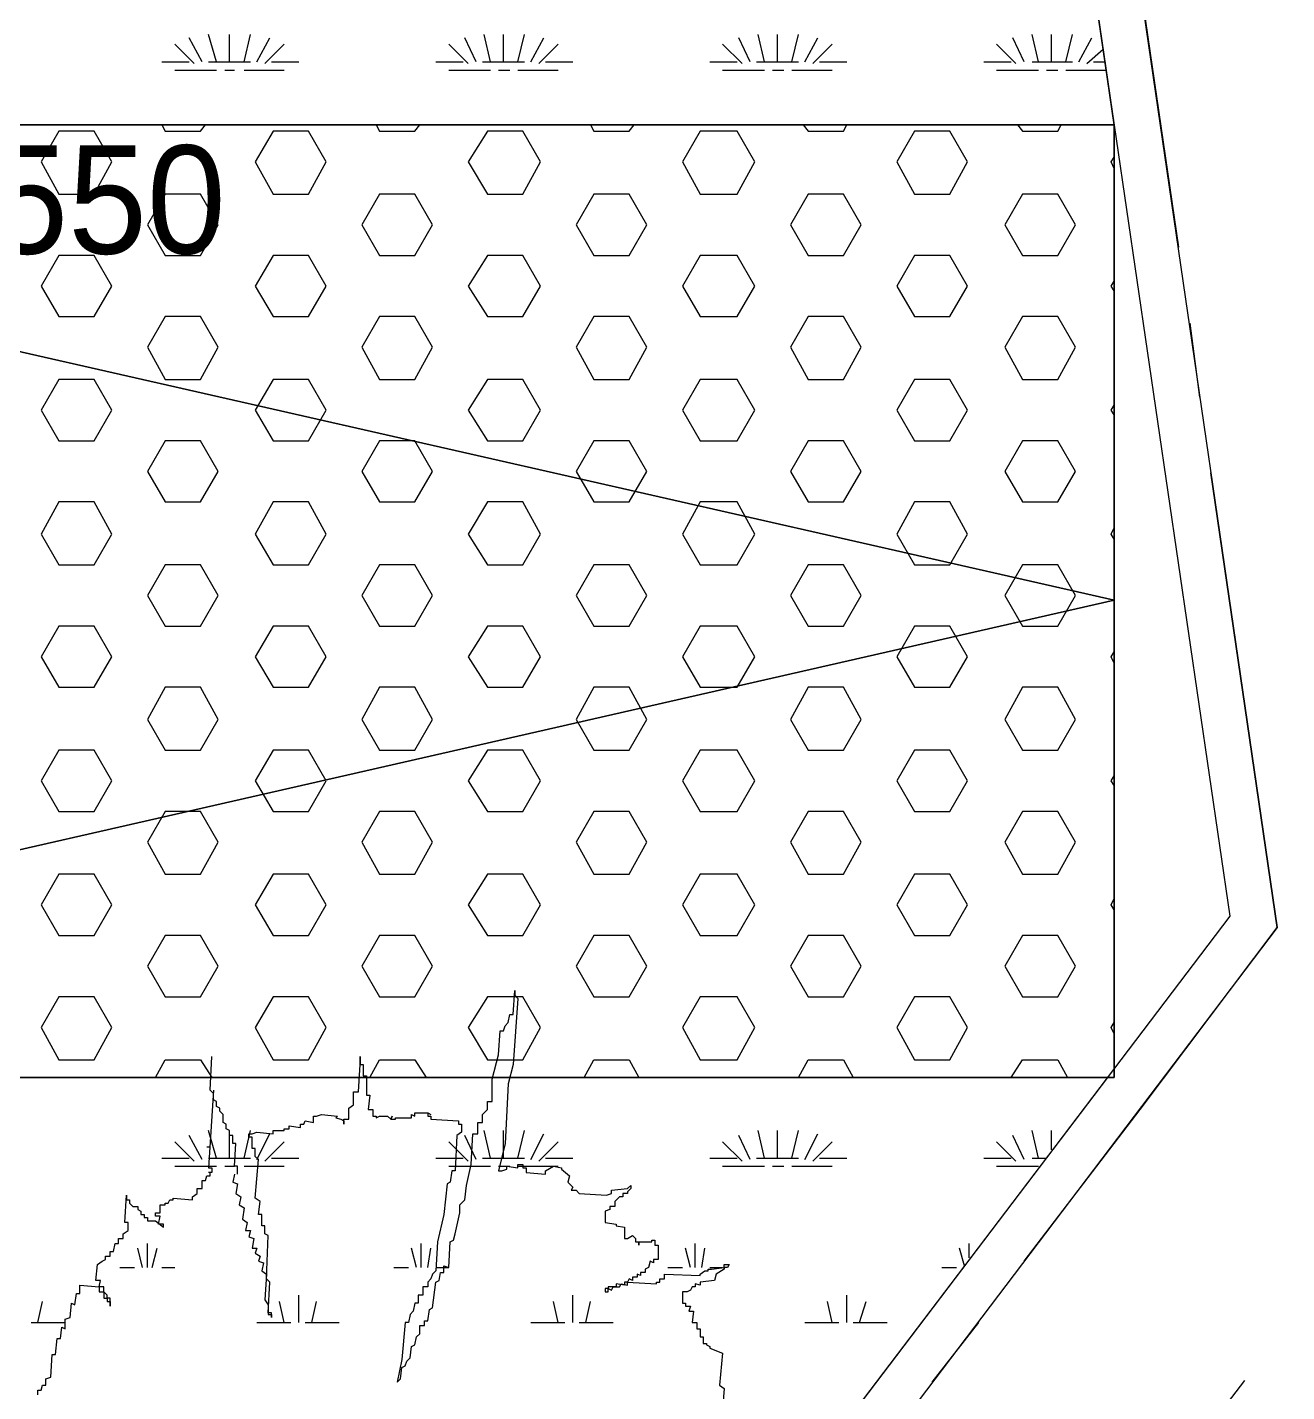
# Model space of a CAD drawing. Header units: millimetres. Extents: x -15161 to 10473752, y -72817 to 33960.
# Drawn here: x 76678.4 to 77009.3, y -48804.6 to -48446.2 of the extents above; entities that cross this region are included whole.
import ezdxf
from ezdxf import colors
from ezdxf.entities.mleader import LeaderData, LeaderLine
from ezdxf.enums import TextEntityAlignment as Align
from ezdxf.math import Vec2, Vec3

# ---------------------------------------------------------------- set-up
doc = ezdxf.new("R2010")
doc.units = ezdxf.units.MM
doc.layers.add('PDF_幾何圖形', color=7, linetype='Continuous')
doc.layers.add('PDF_文字', color=7, linetype='Continuous')
doc.styles.add('PDF PMingLiU', font='PMingLiU.ttf')
doc.styles.get("Standard").update_dxf_attribs({"font": 'arial.ttf'})

# ---------------------------------------------------------------- blocks, each defined once
blk = doc.blocks.new('建築底圖1140116')
at = {"layer": 'PDF_幾何圖形', "lineweight": 0}
for points in [[(1415.19, -25919.52), (2062.99, -25836.11), (2419.5, -25366.56), (1987.63, -22416.29), (1789.9, -22445.5), (1711.57, -21908.2), (1723.42, -21908.2), (1800.06, -22431.53), (1997.79, -22402.74), (2226.85, -23962.98), (2431.77, -25369.52), (2069.34, -25847.54), (1416.88, -25931.8)], [(2405.95, -25190.84), (2391.55, -25091.77)], [(2153.18, -25142.15), (2151.06, -25134.95)], [(2156.56, -25142.15), (2156.56, -25134.95)], [(2160.37, -25142.15), (2162.07, -25134.95)], [(2225.15, -25142.15), (2223.46, -25134.95)], [(2228.54, -25142.15), (2228.54, -25134.95)], [(2232.35, -25142.15), (2234.05, -25134.95)], [(2297.13, -25142.15), (2295.44, -25134.95)], [(2300.52, -25142.15), (2300.52, -25134.95)], [(2304.33, -25142.15), (2306.02, -25134.95)], [(2369.11, -25142.15), (2367.42, -25134.95)], [(2372.5, -25142.15), (2372.5, -25134.95)], [(2376.31, -25142.15), (2378, -25134.95)], [(2147.25, -25142.58), (2142.17, -25137.49)], [(2149.37, -25142.15), (2145.98, -25135.8)], [(2163.76, -25142.15), (2167.15, -25135.8)], [(2165.88, -25142.58), (2170.96, -25137.49)], [(2219.23, -25142.58), (2214.15, -25137.49)], [(2221.34, -25142.15), (2218.38, -25135.8)], [(2235.74, -25142.15), (2239.13, -25135.8)], [(2237.86, -25142.58), (2242.94, -25137.49)], [(2291.21, -25142.58), (2286.12, -25137.49)], [(2293.32, -25142.15), (2290.36, -25135.8)], [(2307.72, -25142.15), (2311.11, -25135.8)], [(2309.83, -25142.58), (2314.92, -25137.49)], [(2363.18, -25142.58), (2358.1, -25137.49)], [(2365.3, -25142.15), (2362.34, -25135.8)], [(2379.7, -25142.15), (2383.08, -25135.8)], [(2381.81, -25142.58), (2386.05, -25138.77)], [(2138.78, -25142.15), (2145.98, -25142.15)], [(2151.06, -25142.15), (2162.07, -25142.15)], [(2167.57, -25142.15), (2174.77, -25142.15)], [(2210.76, -25142.15), (2217.96, -25142.15)], [(2223.04, -25142.15), (2234.05, -25142.15)], [(2239.55, -25142.15), (2246.75, -25142.15)], [(2282.74, -25142.15), (2289.93, -25142.15)], [(2295.02, -25142.15), (2306.02, -25142.15)], [(2311.53, -25142.15), (2318.73, -25142.15)], [(2354.72, -25142.15), (2361.91, -25142.15)], [(2367.42, -25142.15), (2378, -25142.15)], [(2383.51, -25142.15), (2386.47, -25142.15)], [(2142.17, -25144.27), (2153.18, -25144.27)], [(2155.29, -25144.27), (2157.83, -25144.27)], [(2160.37, -25144.27), (2170.96, -25144.27)], [(2214.15, -25144.27), (2225.15, -25144.27)], [(2227.27, -25144.27), (2230.24, -25144.27)], [(2232.35, -25144.27), (2242.94, -25144.27)], [(2286.12, -25144.27), (2297.13, -25144.27)], [(2299.25, -25144.27), (2302.21, -25144.27)], [(2304.33, -25144.27), (2314.92, -25144.27)], [(2358.1, -25144.27), (2369.11, -25144.27)], [(2371.23, -25144.27), (2374.19, -25144.27)], [(2376.31, -25144.27), (2386.89, -25144.27)], [(2138.78, -25158.67), (2139.63, -25160.36), (2148.94, -25160.36), (2150.21, -25158.67)], [(2195.09, -25158.67), (2195.94, -25160.36), (2205.25, -25160.36), (2206.52, -25158.67)], [(2251.41, -25158.67), (2252.25, -25160.36), (2261.57, -25160.36), (2262.84, -25158.67)], [(2307.29, -25158.67), (2308.56, -25160.36), (2317.88, -25160.36), (2318.73, -25158.67)], [(2363.61, -25158.67), (2364.88, -25160.36), (2374.19, -25160.36), (2375.04, -25158.67)], [(2389.01, -25170.1), (2388.16, -25168.4), (2389.01, -25167.13)], [(2389.01, -25202.28), (2388.16, -25201.01), (2389.01, -25199.73)], [(2411.45, -25230.22), (2408.91, -25210.74)], [(2389.01, -25234.88), (2388.16, -25233.61), (2389.01, -25232.34)], [(2365.3, -25457.16), (2395.79, -25417.36), (2431.77, -25369.52), (2414.42, -25250.12)], [(2389.01, -25267.48), (2388.16, -25266.21), (2389.01, -25264.52)], [(2389.01, -25300.08), (2388.16, -25298.39), (2389.01, -25297.12)], [(2389.01, -25332.26), (2388.16, -25330.99), (2389.01, -25329.72)], [(2389.01, -25364.86), (2388.16, -25363.59), (2389.01, -25361.9)], [(2389.01, -25397.46), (2388.16, -25395.77), (2389.01, -25394.5)], [(2137.09, -25408.9), (2139.63, -25404.24), (2148.94, -25404.24), (2151.91, -25408.9)], [(2193.4, -25408.9), (2195.94, -25404.24), (2205.25, -25404.24), (2208.22, -25408.9)], [(2249.71, -25408.9), (2252.25, -25404.24), (2261.57, -25404.24), (2264.11, -25408.9)], [(2306.02, -25408.9), (2308.56, -25404.24), (2317.88, -25404.24), (2320.42, -25408.9)], [(2361.91, -25408.9), (2364.88, -25404.24), (2374.19, -25404.24), (2376.73, -25408.9)], [(2149.37, -25430.49), (2145.98, -25424.14)], [(2153.18, -25430.07), (2151.06, -25422.87)], [(2156.56, -25430.07), (2156.56, -25422.87)], [(2160.37, -25430.07), (2162.07, -25422.87)], [(2163.76, -25430.49), (2167.15, -25423.72)], [(2221.34, -25430.49), (2218.38, -25424.14)], [(2225.15, -25430.07), (2223.46, -25422.87)], [(2228.54, -25430.07), (2228.54, -25422.87)], [(2232.35, -25430.07), (2234.05, -25422.87)], [(2235.74, -25430.49), (2239.13, -25423.72)], [(2293.32, -25430.49), (2290.36, -25424.14)], [(2297.13, -25430.07), (2295.44, -25422.87)], [(2300.52, -25430.07), (2300.52, -25422.87)], [(2304.33, -25430.07), (2306.02, -25422.87)], [(2307.72, -25430.49), (2311.11, -25423.72)], [(2365.3, -25430.49), (2362.34, -25424.14)], [(2369.11, -25430.07), (2367.42, -25422.87)], [(2372.5, -25427.95), (2372.5, -25422.87)], [(2147.25, -25430.91), (2142.17, -25425.83)], [(2165.88, -25430.91), (2170.96, -25425.83)], [(2219.23, -25430.91), (2214.15, -25425.83)], [(2237.86, -25430.91), (2242.94, -25425.83)], [(2291.21, -25430.91), (2286.12, -25425.83)], [(2309.83, -25430.91), (2314.92, -25425.83)], [(2363.18, -25430.91), (2358.1, -25425.83)], [(2138.78, -25430.07), (2145.98, -25430.07)], [(2142.17, -25432.18), (2153.18, -25432.18)], [(2151.06, -25430.07), (2162.07, -25430.07)], [(2155.29, -25432.18), (2157.83, -25432.18)], [(2160.37, -25432.18), (2170.96, -25432.18)], [(2167.57, -25430.07), (2174.77, -25430.07)], [(2210.76, -25430.07), (2217.96, -25430.07)], [(2214.15, -25432.18), (2225.15, -25432.18)], [(2223.04, -25430.07), (2234.05, -25430.07)], [(2227.27, -25432.18), (2230.24, -25432.18)], [(2232.35, -25432.18), (2242.94, -25432.18)], [(2239.55, -25430.07), (2246.75, -25430.07)], [(2282.74, -25430.07), (2289.93, -25430.07)], [(2286.12, -25432.18), (2297.13, -25432.18)], [(2295.02, -25430.07), (2306.02, -25430.07)], [(2299.25, -25432.18), (2302.21, -25432.18)], [(2304.33, -25432.18), (2314.92, -25432.18)], [(2311.53, -25430.07), (2318.73, -25430.07)], [(2354.72, -25430.07), (2361.91, -25430.07)], [(2358.1, -25432.18), (2369.11, -25432.18)], [(2367.42, -25430.07), (2371.23, -25430.07)], [(2133.7, -25458.86), (2132.43, -25453.78)], [(2134.97, -25458.86), (2134.97, -25452.51)], [(2136.24, -25458.86), (2137.51, -25453.78)], [(2205.68, -25458.86), (2204.41, -25453.78)], [(2206.95, -25458.86), (2206.95, -25452.51)], [(2208.64, -25458.86), (2209.49, -25453.78)], [(2277.66, -25458.86), (2276.39, -25453.78)], [(2278.93, -25458.86), (2278.93, -25452.51)], [(2280.62, -25458.86), (2281.47, -25453.78)], [(2349.63, -25458.43), (2348.36, -25453.78)], [(2350.91, -25456.32), (2350.91, -25452.51)], [(2127.77, -25458.86), (2131.58, -25458.86)], [(2138.78, -25458.86), (2142.17, -25458.86)], [(2199.75, -25458.86), (2203.56, -25458.86)], [(2210.76, -25458.86), (2214.15, -25458.86)], [(2271.73, -25458.86), (2275.54, -25458.86)], [(2282.74, -25458.86), (2286.12, -25458.86)], [(2343.71, -25458.86), (2347.52, -25458.86)], [(2106.18, -25473.25), (2107.45, -25467.75)], [(2170.96, -25473.25), (2169.69, -25467.75)], [(2174.77, -25473.25), (2174.77, -25466.06)], [(2178.16, -25473.25), (2179.43, -25467.75)], [(2242.94, -25473.25), (2241.67, -25467.75)], [(2246.75, -25473.25), (2246.75, -25466.06)], [(2250.14, -25473.25), (2251.41, -25467.75)], [(2314.92, -25473.25), (2313.65, -25467.75)], [(2318.73, -25473.25), (2318.73, -25466.06)], [(2322.11, -25473.25), (2323.81, -25467.75)], [(2104.48, -25473.25), (2113.38, -25473.25)], [(2163.76, -25473.25), (2172.65, -25473.25)], [(2176.46, -25473.25), (2185.35, -25473.25)], [(2235.74, -25473.25), (2244.63, -25473.25)], [(2248.44, -25473.25), (2257.33, -25473.25)], [(2307.72, -25473.25), (2316.61, -25473.25)], [(2320.42, -25473.25), (2329.31, -25473.25)], [(2341.17, -25488.92), (2353.45, -25473.25)], [(2399.17, -25520.25), (2411.03, -25504.58), (2423.31, -25488.5)]]:
    blk.add_lwpolyline(points, dxfattribs=at)
for points in [[(2126.08, -23358.36), (2088.82, -23358.36), (2088.82, -25158.67), (2389.01, -25158.67)], [(1839.01, -25408.9), (2389.01, -25283.57), (1839.01, -25158.67), (1963.91, -24558.7), (2088.82, -25158.67), (1963.91, -24558.7), (1839.01, -25158.67), (2389.01, -25283.57)], [(2389.01, -25158.67), (2389.01, -25408.9), (1839.01, -25408.9), (1839.01, -25158.67)], [(1839.01, -25158.67), (1839.01, -25408.9), (2389.01, -25408.9), (2389.01, -25158.67)], [(2121, -25160.36), (2111.68, -25160.36), (2107.03, -25168.4), (2111.68, -25176.87), (2121, -25176.87), (2125.65, -25168.4)], [(2177.31, -25160.36), (2167.99, -25160.36), (2163.34, -25168.4), (2167.99, -25176.87), (2177.31, -25176.87), (2181.97, -25168.4)], [(2233.62, -25160.36), (2224.31, -25160.36), (2219.23, -25168.4), (2224.31, -25176.87), (2233.62, -25176.87), (2238.28, -25168.4)], [(2289.93, -25160.36), (2280.2, -25160.36), (2275.54, -25168.4), (2280.2, -25176.87), (2289.93, -25176.87), (2294.59, -25168.4)], [(2345.82, -25160.36), (2336.51, -25160.36), (2331.85, -25168.4), (2336.51, -25176.87), (2345.82, -25176.87), (2350.48, -25168.4)], [(2148.94, -25176.87), (2139.63, -25176.87), (2134.97, -25184.92), (2139.63, -25192.96), (2148.94, -25192.96), (2153.6, -25184.92)], [(2205.25, -25176.87), (2195.94, -25176.87), (2191.28, -25184.92), (2195.94, -25192.96), (2205.25, -25192.96), (2209.91, -25184.92)], [(2261.57, -25176.87), (2252.25, -25176.87), (2247.59, -25184.92), (2252.25, -25192.96), (2261.57, -25192.96), (2266.22, -25184.92)], [(2317.88, -25176.87), (2308.56, -25176.87), (2303.91, -25184.92), (2308.56, -25192.96), (2317.88, -25192.96), (2322.54, -25184.92)], [(2374.19, -25176.87), (2364.88, -25176.87), (2360.22, -25184.92), (2364.88, -25192.96), (2374.19, -25192.96), (2378.85, -25184.92)], [(2121, -25192.96), (2111.68, -25192.96), (2107.03, -25201.01), (2111.68, -25209.05), (2121, -25209.05), (2125.65, -25201.01)], [(2177.31, -25192.96), (2167.99, -25192.96), (2163.34, -25201.01), (2167.99, -25209.05), (2177.31, -25209.05), (2181.97, -25201.01)], [(2233.62, -25192.96), (2224.31, -25192.96), (2219.23, -25201.01), (2224.31, -25209.05), (2233.62, -25209.05), (2238.28, -25201.01)], [(2289.93, -25192.96), (2280.2, -25192.96), (2275.54, -25201.01), (2280.2, -25209.05), (2289.93, -25209.05), (2294.59, -25201.01)], [(2345.82, -25192.96), (2336.51, -25192.96), (2331.85, -25201.01), (2336.51, -25209.05), (2345.82, -25209.05), (2350.48, -25201.01)], [(2148.94, -25209.05), (2139.63, -25209.05), (2134.97, -25217.09), (2139.63, -25225.56), (2148.94, -25225.56), (2153.6, -25217.09)], [(2205.25, -25209.05), (2195.94, -25209.05), (2191.28, -25217.09), (2195.94, -25225.56), (2205.25, -25225.56), (2209.91, -25217.09)], [(2261.57, -25209.05), (2252.25, -25209.05), (2247.59, -25217.09), (2252.25, -25225.56), (2261.57, -25225.56), (2266.22, -25217.09)], [(2317.88, -25209.05), (2308.56, -25209.05), (2303.91, -25217.09), (2308.56, -25225.56), (2317.88, -25225.56), (2322.54, -25217.09)], [(2374.19, -25209.05), (2364.88, -25209.05), (2360.22, -25217.09), (2364.88, -25225.56), (2374.19, -25225.56), (2378.85, -25217.09)], [(2121, -25225.56), (2111.68, -25225.56), (2107.03, -25233.61), (2111.68, -25241.65), (2121, -25241.65), (2125.65, -25233.61)], [(2177.31, -25225.56), (2167.99, -25225.56), (2163.34, -25233.61), (2167.99, -25241.65), (2177.31, -25241.65), (2181.97, -25233.61)], [(2233.62, -25225.56), (2224.31, -25225.56), (2219.23, -25233.61), (2224.31, -25241.65), (2233.62, -25241.65), (2238.28, -25233.61)], [(2289.93, -25225.56), (2280.2, -25225.56), (2275.54, -25233.61), (2280.2, -25241.65), (2289.93, -25241.65), (2294.59, -25233.61)], [(2345.82, -25225.56), (2336.51, -25225.56), (2331.85, -25233.61), (2336.51, -25241.65), (2345.82, -25241.65), (2350.48, -25233.61)], [(2148.94, -25241.65), (2139.63, -25241.65), (2134.97, -25249.7), (2139.63, -25257.74), (2148.94, -25257.74), (2153.6, -25249.7)], [(2205.25, -25241.65), (2195.94, -25241.65), (2191.28, -25249.7), (2195.94, -25257.74), (2205.25, -25257.74), (2209.91, -25249.7)], [(2261.57, -25241.65), (2252.25, -25241.65), (2247.59, -25249.7), (2252.25, -25257.74), (2261.57, -25257.74), (2266.22, -25249.7)], [(2317.88, -25241.65), (2308.56, -25241.65), (2303.91, -25249.7), (2308.56, -25257.74), (2317.88, -25257.74), (2322.54, -25249.7)], [(2374.19, -25241.65), (2364.88, -25241.65), (2360.22, -25249.7), (2364.88, -25257.74), (2374.19, -25257.74), (2378.85, -25249.7)], [(2121, -25257.74), (2111.68, -25257.74), (2107.03, -25266.21), (2111.68, -25274.25), (2121, -25274.25), (2125.65, -25266.21)], [(2177.31, -25257.74), (2167.99, -25257.74), (2163.34, -25266.21), (2167.99, -25274.25), (2177.31, -25274.25), (2181.97, -25266.21)], [(2233.62, -25257.74), (2224.31, -25257.74), (2219.23, -25266.21), (2224.31, -25274.25), (2233.62, -25274.25), (2238.28, -25266.21)], [(2289.93, -25257.74), (2280.2, -25257.74), (2275.54, -25266.21), (2280.2, -25274.25), (2289.93, -25274.25), (2294.59, -25266.21)], [(2345.82, -25257.74), (2336.51, -25257.74), (2331.85, -25266.21), (2336.51, -25274.25), (2345.82, -25274.25), (2350.48, -25266.21)], [(2148.94, -25274.25), (2139.63, -25274.25), (2134.97, -25282.3), (2139.63, -25290.34), (2148.94, -25290.34), (2153.6, -25282.3)], [(2205.25, -25274.25), (2195.94, -25274.25), (2191.28, -25282.3), (2195.94, -25290.34), (2205.25, -25290.34), (2209.91, -25282.3)], [(2261.57, -25274.25), (2252.25, -25274.25), (2247.59, -25282.3), (2252.25, -25290.34), (2261.57, -25290.34), (2266.22, -25282.3)], [(2317.88, -25274.25), (2308.56, -25274.25), (2303.91, -25282.3), (2308.56, -25290.34), (2317.88, -25290.34), (2322.54, -25282.3)], [(2374.19, -25274.25), (2364.88, -25274.25), (2360.22, -25282.3), (2364.88, -25290.34), (2374.19, -25290.34), (2378.85, -25282.3)], [(2121, -25290.34), (2111.68, -25290.34), (2107.03, -25298.39), (2111.68, -25306.43), (2121, -25306.43), (2125.65, -25298.39)], [(2177.31, -25290.34), (2167.99, -25290.34), (2163.34, -25298.39), (2167.99, -25306.43), (2177.31, -25306.43), (2181.97, -25298.39)], [(2233.62, -25290.34), (2224.31, -25290.34), (2219.23, -25298.39), (2224.31, -25306.43), (2233.62, -25306.43), (2238.28, -25298.39)], [(2289.93, -25290.34), (2280.2, -25290.34), (2275.54, -25298.39), (2280.2, -25306.43), (2289.93, -25306.43), (2294.59, -25298.39)], [(2345.82, -25290.34), (2336.51, -25290.34), (2331.85, -25298.39), (2336.51, -25306.43), (2345.82, -25306.43), (2350.48, -25298.39)], [(2148.94, -25306.43), (2139.63, -25306.43), (2134.97, -25314.9), (2139.63, -25322.95), (2148.94, -25322.95), (2153.6, -25314.9)], [(2205.25, -25306.43), (2195.94, -25306.43), (2191.28, -25314.9), (2195.94, -25322.95), (2205.25, -25322.95), (2209.91, -25314.9)], [(2261.57, -25306.43), (2252.25, -25306.43), (2247.59, -25314.9), (2252.25, -25322.95), (2261.57, -25322.95), (2266.22, -25314.9)], [(2317.88, -25306.43), (2308.56, -25306.43), (2303.91, -25314.9), (2308.56, -25322.95), (2317.88, -25322.95), (2322.54, -25314.9)], [(2374.19, -25306.43), (2364.88, -25306.43), (2360.22, -25314.9), (2364.88, -25322.95), (2374.19, -25322.95), (2378.85, -25314.9)], [(2121, -25322.95), (2111.68, -25322.95), (2107.03, -25330.99), (2111.68, -25339.03), (2121, -25339.03), (2125.65, -25330.99)], [(2177.31, -25322.95), (2167.99, -25322.95), (2163.34, -25330.99), (2167.99, -25339.03), (2177.31, -25339.03), (2181.97, -25330.99)], [(2233.62, -25322.95), (2224.31, -25322.95), (2219.23, -25330.99), (2224.31, -25339.03), (2233.62, -25339.03), (2238.28, -25330.99)], [(2289.93, -25322.95), (2280.2, -25322.95), (2275.54, -25330.99), (2280.2, -25339.03), (2289.93, -25339.03), (2294.59, -25330.99)], [(2345.82, -25322.95), (2336.51, -25322.95), (2331.85, -25330.99), (2336.51, -25339.03), (2345.82, -25339.03), (2350.48, -25330.99)], [(2148.94, -25339.03), (2139.63, -25339.03), (2134.97, -25347.08), (2139.63, -25355.55), (2148.94, -25355.55), (2153.6, -25347.08)], [(2205.25, -25339.03), (2195.94, -25339.03), (2191.28, -25347.08), (2195.94, -25355.55), (2205.25, -25355.55), (2209.91, -25347.08)], [(2261.57, -25339.03), (2252.25, -25339.03), (2247.59, -25347.08), (2252.25, -25355.55), (2261.57, -25355.55), (2266.22, -25347.08)], [(2317.88, -25339.03), (2308.56, -25339.03), (2303.91, -25347.08), (2308.56, -25355.55), (2317.88, -25355.55), (2322.54, -25347.08)], [(2374.19, -25339.03), (2364.88, -25339.03), (2360.22, -25347.08), (2364.88, -25355.55), (2374.19, -25355.55), (2378.85, -25347.08)], [(2121, -25355.55), (2111.68, -25355.55), (2107.03, -25363.59), (2111.68, -25371.64), (2121, -25371.64), (2125.65, -25363.59)], [(2177.31, -25355.55), (2167.99, -25355.55), (2163.34, -25363.59), (2167.99, -25371.64), (2177.31, -25371.64), (2181.97, -25363.59)], [(2233.62, -25355.55), (2224.31, -25355.55), (2219.23, -25363.59), (2224.31, -25371.64), (2233.62, -25371.64), (2238.28, -25363.59)], [(2289.93, -25355.55), (2280.2, -25355.55), (2275.54, -25363.59), (2280.2, -25371.64), (2289.93, -25371.64), (2294.59, -25363.59)], [(2345.82, -25355.55), (2336.51, -25355.55), (2331.85, -25363.59), (2336.51, -25371.64), (2345.82, -25371.64), (2350.48, -25363.59)], [(2148.94, -25371.64), (2139.63, -25371.64), (2134.97, -25379.68), (2139.63, -25387.73), (2148.94, -25387.73), (2153.6, -25379.68)], [(2205.25, -25371.64), (2195.94, -25371.64), (2191.28, -25379.68), (2195.94, -25387.73), (2205.25, -25387.73), (2209.91, -25379.68)], [(2261.57, -25371.64), (2252.25, -25371.64), (2247.59, -25379.68), (2252.25, -25387.73), (2261.57, -25387.73), (2266.22, -25379.68)], [(2317.88, -25371.64), (2308.56, -25371.64), (2303.91, -25379.68), (2308.56, -25387.73), (2317.88, -25387.73), (2322.54, -25379.68)], [(2374.19, -25371.64), (2364.88, -25371.64), (2360.22, -25379.68), (2364.88, -25387.73), (2374.19, -25387.73), (2378.85, -25379.68)], [(2121, -25387.73), (2111.68, -25387.73), (2107.03, -25395.77), (2111.68, -25404.24), (2121, -25404.24), (2125.65, -25395.77)], [(2177.31, -25387.73), (2167.99, -25387.73), (2163.34, -25395.77), (2167.99, -25404.24), (2177.31, -25404.24), (2181.97, -25395.77)], [(2233.62, -25387.73), (2224.31, -25387.73), (2219.23, -25395.77), (2224.31, -25404.24), (2233.62, -25404.24), (2238.28, -25395.77)], [(2289.93, -25387.73), (2280.2, -25387.73), (2275.54, -25395.77), (2280.2, -25404.24), (2289.93, -25404.24), (2294.59, -25395.77)], [(2345.82, -25387.73), (2336.51, -25387.73), (2331.85, -25395.77), (2336.51, -25404.24), (2345.82, -25404.24), (2350.48, -25395.77)], [(1672.61, -25408.9), (1538.82, -25552.01), (2088.82, -25552.01), (2088.82, -25801.81), (2387.32, -25408.9)]]:
    blk.add_lwpolyline(points, close=True, dxfattribs=at)
at = {"layer": 'PDF_幾何圖形', "lineweight": 13}
for points in [[(2405.95, -25190.84), (2391.55, -25091.77)], [(2411.45, -25230.22), (2408.91, -25210.74)], [(2365.3, -25457.16), (2395.79, -25417.36), (2431.77, -25369.52), (2414.42, -25250.12)], [(2157.83, -25434.3), (2157.41, -25436.42), (2158.68, -25436.84), (2158.26, -25439.38), (2159.53, -25440.23), (2159.1, -25442.34), (2160.37, -25443.19), (2159.95, -25446.16), (2161.22, -25447), (2160.8, -25449.12), (2162.07, -25449.12), (2161.64, -25450.81), (2162.91, -25451.24), (2162.49, -25453.78), (2163.76, -25453.78), (2163.34, -25455.05), (2164.61, -25455.89), (2164.18, -25457.16), (2165.45, -25457.59), (2165.03, -25459.7), (2166.3, -25460.55), (2165.88, -25467.33), (2166.72, -25468.6), (2166.72, -25471.14), (2167.57, -25471.14), (2167.57, -25471.98), (2167.57, -25470.71), (2166.72, -25470.71), (2167.15, -25462.67), (2166.3, -25461.82), (2166.72, -25450.39), (2165.88, -25449.97), (2165.88, -25447.85), (2165.03, -25447.85), (2165.03, -25444.89), (2164.18, -25444.89), (2164.61, -25441.5), (2163.34, -25440.65), (2164.18, -25430.49), (2163.34, -25429.64), (2163.34, -25427.53), (2162.49, -25427.53), (2162.49, -25424.56), (2161.64, -25424.56), (2161.64, -25423.72), (2162.49, -25423.72), (2163.76, -25423.29), (2167.99, -25423.72), (2167.99, -25422.87), (2170.96, -25422.87), (2170.96, -25422.44), (2172.23, -25422.44), (2172.23, -25421.6), (2175.19, -25422.02), (2175.19, -25421.17), (2176.04, -25421.17), (2176.46, -25420.33), (2178.58, -25420.75), (2178.58, -25419.06), (2179.43, -25419.06), (2180.7, -25418.63), (2184.93, -25419.06), (2184.51, -25419.48), (2185.78, -25419.9), (2186.62, -25420.33), (2186.62, -25421.17), (2186.62, -25419.9), (2187.89, -25419.9), (2187.89, -25416.94), (2189.16, -25416.09), (2189.16, -25412.71), (2190.44, -25412.71), (2190.86, -25405.51), (2191.71, -25405.51), (2191.71, -25408.47), (2192.55, -25408.47), (2192.55, -25413.55), (2193.4, -25413.55), (2192.98, -25417.36), (2194.25, -25417.36), (2194.25, -25419.06), (2195.09, -25419.06), (2195.09, -25419.48), (2195.94, -25419.06), (2198.06, -25419.06), (2198.9, -25419.9), (2200.17, -25419.9), (2200.17, -25419.48), (2204.41, -25419.48), (2204.41, -25418.63), (2205.25, -25419.06), (2205.25, -25418.21), (2208.64, -25418.21), (2208.64, -25419.06), (2209.49, -25419.06), (2209.49, -25419.9), (2216.69, -25420.33), (2216.69, -25421.17), (2217.53, -25421.17), (2217.53, -25423.29), (2216.26, -25424.14), (2215.84, -25433.45), (2214.99, -25433.45), (2214.57, -25436.42), (2213.72, -25436.84), (2212.88, -25444.89), (2211.18, -25452.08), (2210.76, -25459.7), (2209.91, -25460.55), (2209.49, -25461.82), (2208.64, -25462.67), (2208.64, -25463.94), (2207.37, -25463.94), (2207.37, -25466.06), (2206.1, -25466.06), (2206.1, -25468.17), (2205.25, -25468.17), (2204.83, -25470.29), (2203.98, -25471.14), (2203.56, -25473.25), (2202.71, -25473.25), (2201.87, -25482.99), (2200.6, -25488.92), (2201.44, -25488.07), (2201.87, -25485.11), (2202.71, -25484.68), (2203.14, -25483.41), (2203.98, -25482.57), (2204.41, -25479.6), (2205.25, -25479.18), (2205.68, -25477.06), (2206.52, -25476.22), (2206.52, -25474.1), (2207.79, -25474.1), (2207.79, -25472.83), (2208.64, -25472.83), (2209.06, -25469.87), (2209.91, -25469.44), (2210.76, -25462.67), (2211.61, -25462.24), (2212.03, -25460.13), (2212.88, -25460.13), (2212.88, -25458.43), (2214.15, -25458.86), (2214.57, -25452.08), (2215.42, -25451.66), (2215.84, -25449.97), (2217.11, -25444.46), (2217.11, -25442.34), (2218.38, -25441.07), (2218.8, -25437.26), (2220.07, -25431.76), (2220.5, -25423.72), (2221.77, -25423.72), (2221.77, -25420.75), (2223.04, -25420.75), (2223.04, -25418.63), (2224.31, -25417.36), (2224.31, -25415.25), (2225.58, -25415.25), (2225.58, -25409.32), (2227.27, -25402.97), (2227.69, -25396.62), (2228.54, -25396.62), (2228.96, -25395.35), (2229.81, -25394.5), (2230.24, -25392.38), (2231.08, -25392.38), (2231.51, -25386.03), (2231.51, -25387.3), (2232.35, -25388.15), (2231.08, -25405.51), (2229.81, -25410.59), (2228.96, -25426.26), (2227.27, -25433.45), (2228.12, -25433.45), (2229.39, -25433.03), (2229.39, -25432.18), (2232.35, -25432.61), (2232.35, -25431.76), (2233.62, -25431.76), (2233.62, -25432.61), (2234.47, -25432.61), (2234.47, -25433.88), (2239.55, -25434.3), (2239.55, -25433.45), (2241.67, -25432.18), (2243.78, -25432.61), (2243.78, -25433.03), (2245.9, -25434.72), (2245.48, -25436.42), (2246.75, -25437.69), (2246.32, -25438.53), (2247.59, -25438.53), (2248.44, -25439.38), (2255.64, -25439.8), (2256.91, -25439.38), (2256.91, -25438.53), (2261.14, -25438.11), (2261.99, -25437.26), (2261.99, -25438.11), (2261.14, -25438.96), (2261.14, -25439.38), (2259.87, -25439.38), (2259.87, -25440.23), (2259.03, -25440.23), (2257.76, -25441.5), (2257.76, -25442.77), (2256.49, -25442.77), (2256.49, -25443.61), (2255.22, -25444.04), (2255.22, -25447), (2258.18, -25447.43), (2258.18, -25447.85), (2260.3, -25448.27), (2260.3, -25451.24), (2261.14, -25451.24), (2262.41, -25450.39), (2263.26, -25451.24), (2263.26, -25452.08), (2267.49, -25452.08), (2267.49, -25451.66), (2268.34, -25451.66), (2268.34, -25452.93), (2269.19, -25452.93), (2269.19, -25456.74), (2267.92, -25456.74), (2267.92, -25457.59), (2267.07, -25457.16), (2266.65, -25458.86), (2265.8, -25459.28), (2265.8, -25460.13), (2264.53, -25460.13), (2264.53, -25460.97), (2263.68, -25460.55), (2263.68, -25461.4), (2262.41, -25461.4), (2262.41, -25462.24), (2261.57, -25461.82), (2261.14, -25462.67), (2268.76, -25463.09), (2268.76, -25462.67), (2269.61, -25462.67), (2269.61, -25461.82), (2270.88, -25461.82), (2270.88, -25460.55), (2280.2, -25460.97), (2280.2, -25460.55), (2281.47, -25459.7), (2282.31, -25459.7), (2282.31, -25459.28), (2283.16, -25459.28), (2286.55, -25458.86), (2286.55, -25459.28), (2284.43, -25460.55), (2284.01, -25462.24), (2280.2, -25462.67), (2280.2, -25463.51), (2278.93, -25463.09), (2278.93, -25463.94), (2278.08, -25463.94), (2277.66, -25464.78), (2276.81, -25465.21), (2275.54, -25465.21), (2275.54, -25468.17), (2276.39, -25468.17), (2276.39, -25469.02), (2277.66, -25469.02), (2277.23, -25470.29), (2278.5, -25470.29), (2278.08, -25473.25), (2279.35, -25473.25), (2279.35, -25474.95), (2280.2, -25474.95), (2280.2, -25477.06), (2281.04, -25477.06), (2281.04, -25478.76), (2281.89, -25478.76), (2281.89, -25479.18), (2282.74, -25479.6), (2282.74, -25480.03), (2286.12, -25481.3), (2285.28, -25489.77), (2286.55, -25490.61), (2286.12, -25496.12)], [(2158.68, -25434.3), (2158.68, -25432.18), (2157.83, -25432.18), (2158.26, -25426.26), (2157.41, -25426.26), (2157.41, -25424.14), (2156.56, -25424.14), (2156.56, -25422.87), (2155.72, -25422.44), (2155.72, -25421.17), (2154.87, -25420.75), (2154.87, -25418.63), (2154.02, -25417.79), (2154.02, -25416.94), (2153.18, -25416.52), (2153.18, -25415.25), (2152.33, -25414.82), (2152.33, -25413.13), (2151.48, -25412.28), (2151.91, -25403.39)], [(2152.33, -25412.28), (2151.06, -25432.61), (2151.91, -25432.61), (2151.91, -25433.88), (2151.06, -25433.88)], [(2207.37, -25418.21), (2208.64, -25418.21), (2209.49, -25418.63)], [(2199.33, -25419.06), (2198.9, -25419.9), (2199.33, -25419.06)], [(2150.64, -25427.1), (2151.48, -25427.1)], [(2106.18, -25492.31), (2106.18, -25491.04), (2107.03, -25491.04), (2107.45, -25489.77), (2108.3, -25489.77), (2108.3, -25488.07), (2109.57, -25487.65), (2109.99, -25481.72), (2110.84, -25481.72), (2111.26, -25477.49), (2112.11, -25477.49), (2112.53, -25474.52), (2113.38, -25474.95), (2113.38, -25472.41), (2114.65, -25471.98), (2115.07, -25468.17), (2115.92, -25468.6), (2116.34, -25465.63), (2117.19, -25465.63), (2117.19, -25463.51), (2122.27, -25463.94), (2122.69, -25462.24), (2121.42, -25462.24), (2121.84, -25458.01), (2123.11, -25457.16), (2123.96, -25456.74), (2123.96, -25455.89), (2125.23, -25455.89), (2125.23, -25454.62), (2126.08, -25454.62), (2126.5, -25452.51), (2127.35, -25452.51), (2127.35, -25451.24), (2128.62, -25451.24), (2128.62, -25449.97), (2129.89, -25449.12), (2129.89, -25447), (2129.04, -25447), (2129.47, -25439.8), (2129.47, -25441.07), (2130.31, -25441.07), (2130.31, -25441.92), (2131.16, -25442.77), (2132.43, -25442.77), (2132.43, -25443.61), (2133.28, -25444.04), (2133.28, -25444.89), (2134.12, -25444.89), (2134.12, -25445.73), (2134.97, -25445.73), (2134.97, -25446.58), (2137.09, -25446.58), (2139.2, -25448.27), (2139.2, -25447.43), (2137.93, -25447.43), (2138.36, -25445.31), (2137.09, -25445.31), (2137.09, -25444.46), (2138.36, -25444.46), (2138.36, -25442.34), (2139.63, -25442.34), (2139.63, -25441.92), (2140.47, -25441.92), (2140.9, -25441.07), (2141.74, -25441.07), (2141.74, -25440.65), (2146.82, -25441.07), (2146.82, -25440.23), (2148.09, -25439.38), (2148.09, -25438.11), (2149.37, -25438.11), (2149.37, -25435.99), (2150.21, -25435.99), (2150.64, -25434.72), (2151.48, -25434.72), (2151.48, -25433.88)], [(2264.11, -25452.93), (2264.11, -25452.08), (2264.11, -25452.93)], [(2341.17, -25488.92), (2353.45, -25473.25)]]:
    blk.add_lwpolyline(points, dxfattribs=at)
at = {"layer": 'PDF_幾何圖形', "lineweight": 5}
blk.add_lwpolyline([(2389.01, -25158.67), (2389.01, -25408.9), (1839.01, -25408.9), (1839.01, -25158.67)], close=True, dxfattribs=at)
at = {"layer": 'PDF_幾何圖形', "lineweight": 13}
for points in [[(2190.86, -25403.39), (2190.86, -25405.51)], [(2286.55, -25458.01), (2287.82, -25458.01), (2287.39, -25458.86), (2286.55, -25458.86)], [(2122.27, -25465.21), (2123.54, -25465.21), (2123.54, -25466.9), (2124.38, -25466.9), (2124.38, -25467.75), (2125.23, -25467.75), (2125.23, -25469.02), (2125.23, -25466.9), (2124.38, -25466.9), (2124.38, -25466.06), (2123.54, -25465.21), (2123.54, -25463.94), (2122.27, -25463.94)], [(2260.3, -25462.67), (2260.3, -25463.51), (2258.18, -25463.09), (2258.18, -25463.94), (2256.06, -25463.94), (2256.06, -25464.36), (2255.22, -25464.36), (2255.22, -25465.21), (2256.06, -25465.21), (2256.06, -25464.36), (2256.91, -25464.78), (2257.33, -25463.94), (2259.03, -25463.94), (2259.45, -25463.09), (2261.14, -25463.51), (2261.14, -25462.67)]]:
    blk.add_lwpolyline(points, close=True, dxfattribs=at)
at = {"layer": 'PDF_文字', "insert": (2093.48, -25178.5), "char_height": 28.447, "attachment_point": 4, "style": 'PDF PMingLiU'}
blk.add_mtext('550', dxfattribs=at)
blk = doc.blocks.new('_DetailCallout')
at = {"color": 0, "linetype": 'ByBlock', "lineweight": -2, "transparency": 16777216}
blk.add_line((8, 0), (-8, 0), dxfattribs=at)
blk.add_circle((0, 0), 8, dxfattribs=at)
at = {"color": 0, "transparency": 16777216}
for tag, p in [('視圖號碼', (0, 1)), ('圖紙號碼', (0, -6))]:
    blk.add_attdef(tag, text='', height=3, dxfattribs=at).set_placement(p, align=Align.CENTER)

msp = doc.modelspace()

# ---------------------------------------------------------------- block references
at = {"color": 2}
msp.add_blockref('建築底圖1140116', (74574.9411, -23313.1136), dxfattribs=at)

# ---------------------------------------------------------------- leaders
at = {"color": 30}
ml = msp.add_multileader_block('Standard', dxfattribs=at)
ml.set_content('_DetailCallout', color=30, scale=15)
ml.set_attribute('視圖號碼', '半成品', width=0)
ml.set_attribute('圖紙號碼', 'B', width=0)
ml.set_leader_properties()
ml.build(insert=Vec2(0, 0))
ml.multileader.update_dxf_attribs({"leader_type": 0})
ctx = ml.context
ctx.base_point, ctx.plane_origin = Vec3(93372.1061, -48769.6603), Vec3(93492.1061, -48769.6603)
notes = []
notes.append((ctx, [(0, (0, 0, 0), (0, 0), (1, 0), 1, [])]))
ctx.block.insert = Vec3(93492.1061, -48769.6603)
ml = msp.add_multileader_block('Standard', dxfattribs=at)
ml.set_content('_DetailCallout', color=30, scale=15)
ml.set_attribute('視圖號碼', '半成品', width=0)
ml.set_attribute('圖紙號碼', 'A-2', width=0)
ml.set_leader_properties()
ml.build(insert=Vec2(0, 0))
ml.multileader.update_dxf_attribs({"leader_type": 0})
ctx = ml.context
ctx.base_point, ctx.plane_origin = Vec3(93704.3054, -48769.6603), Vec3(93824.3054, -48769.6603)
notes.append((ctx, [(0, (0, 0, 0), (0, 0), (1, 0), 1, [])]))
ctx.block.insert = Vec3(93824.3054, -48769.6603)
ml = msp.add_multileader_block('Standard', dxfattribs=at)
ml.set_content('_DetailCallout', color=30, scale=15)
ml.set_attribute('視圖號碼', '半成品', width=0)
ml.set_attribute('圖紙號碼', 'A-1', width=0)
ml.set_leader_properties()
ml.build(insert=Vec2(0, 0))
ml.multileader.update_dxf_attribs({"leader_type": 0})
ctx = ml.context
ctx.base_point, ctx.plane_origin = Vec3(94041.3644, -48769.6603), Vec3(94161.3644, -48769.6603)
notes.append((ctx, [(0, (0, 0, 0), (0, 0), (1, 0), 1, [])]))
ctx.block.insert = Vec3(94161.3644, -48769.6603)
at = {"color": 54}
ml = msp.add_multileader_block('Standard', dxfattribs=at)
ml.set_content('_DetailCallout', color=54, scale=15)
ml.set_attribute('視圖號碼', '急速庫', width=0)
ml.set_attribute('圖紙號碼', 'A機', width=0)
ml.set_leader_properties()
ml.build(insert=Vec2(0, 0))
ml.multileader.update_dxf_attribs({"leader_type": 0})
ctx = ml.context
ctx.base_point, ctx.plane_origin = Vec3(92864.6909, -48811.8789), Vec3(92984.6909, -48811.8789)
notes.append((ctx, [(0, (0, 0, 0), (0, 0), (1, 0), 1, [])]))
ctx.block.insert = Vec3(92984.6909, -48811.8789)
ml = msp.add_multileader_block('Standard', dxfattribs=at)
ml.set_content('_DetailCallout', color=54, scale=15)
ml.set_attribute('視圖號碼', '半成品', width=0)
ml.set_attribute('圖紙號碼', 'A機', width=0)
ml.set_leader_properties()
ml.build(insert=Vec2(0, 0))
ml.multileader.update_dxf_attribs({"leader_type": 0})
ctx = ml.context
ctx.base_point, ctx.plane_origin = Vec3(92588.6191, -48811.8789), Vec3(92708.6191, -48811.8789)
notes.append((ctx, [(0, (0, 0, 0), (0, 0), (1, 0), 1, [])]))
ctx.block.insert = Vec3(92708.6191, -48811.8789)
ml = msp.add_multileader_block('Standard', dxfattribs=at)
ml.set_content('_DetailCallout', color=54, scale=15)
ml.set_attribute('視圖號碼', '急速庫', width=0)
ml.set_attribute('圖紙號碼', 'B機', width=0)
ml.set_leader_properties()
ml.build(insert=Vec2(0, 0))
ml.multileader.update_dxf_attribs({"leader_type": 0})
ctx = ml.context
ctx.base_point, ctx.plane_origin = Vec3(92864.6909, -49217.4155), Vec3(92984.6909, -49217.4155)
notes.append((ctx, [(0, (0, 0, 0), (0, 0), (1, 0), 1, [])]))
ctx.block.insert = Vec3(92984.6909, -49217.4155)
ml = msp.add_multileader_block('Standard', dxfattribs=at)
ml.set_content('_DetailCallout', color=54, scale=15)
ml.set_attribute('視圖號碼', '半成品', width=0)
ml.set_attribute('圖紙號碼', 'B機', width=0)
ml.set_leader_properties()
ml.build(insert=Vec2(0, 0))
ml.multileader.update_dxf_attribs({"leader_type": 0})
ctx = ml.context
ctx.base_point, ctx.plane_origin = Vec3(92588.6191, -49217.4155), Vec3(92708.6191, -49217.4155)
notes.append((ctx, [(0, (0, 0, 0), (0, 0), (1, 0), 1, [])]))
ctx.block.insert = Vec3(92708.6191, -49217.4155)
for ctx, leaders in notes:
    for number, flags, end, landing, length, lines in leaders:
        leader = LeaderData()
        leader.index, (leader.has_last_leader_line, leader.has_dogleg_vector, leader.attachment_direction) = number, flags
        leader.last_leader_point, leader.dogleg_vector, leader.dogleg_length = Vec3(end), Vec3(landing), length
        for number, points, colour, breaks in lines:
            line = LeaderLine()
            line.index, line.vertices, line.color, line.breaks = number, Vec3.list(points), colors.encode_raw_color(colour), breaks
            leader.lines.append(line)
        ctx.leaders.append(leader)

doc.saveas('drawing.dxf')
